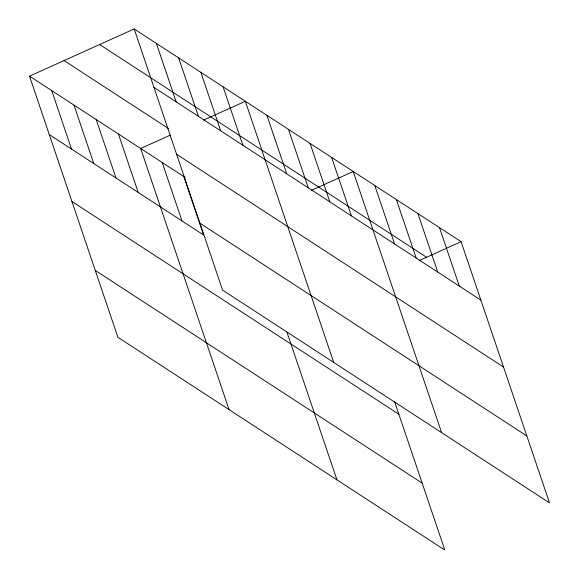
<?xml version="1.0" encoding="UTF-8"?>
<svg xmlns="http://www.w3.org/2000/svg" width="579" height="579" viewBox="0 0 579 579"><rect width="100%" height="100%" fill="white"/><g stroke="black" fill="none" stroke-linecap="round" stroke-linejoin="round"><path stroke-width="0.87" d="M394.603 401.688L444.824 550.05L117.906 337.311L29.515 76.153L134.176 28.95L461.094 241.689L549.485 502.847L222.575 290.108L134.176 28.95M170.269 135.131L140.661 148.485L229.06 409.642M203.511 120.142L245.33 101.282L333.728 362.44M311.393 190.346L353.212 171.485L441.611 432.643M419.268 260.55L461.094 241.689M99.639 44.525L426.549 257.264M153.963 87.393L480.874 300.139M64.052 60.571L168.532 128.567M176.602 154.289L503.52 367.035M29.515 76.153L185.302 177.536M199.936 223.212L526.847 435.958M49.295 134.596L203.598 235.009L183.811 176.566M71.934 201.492L398.851 414.231M95.267 270.415L422.178 483.154M439.512 227.648L459.299 286.098M417.937 213.608L437.724 272.058M396.362 199.567L416.142 258.017M374.787 185.526L394.567 243.976M331.637 157.445L351.417 215.887M310.054 143.404L329.842 201.847M288.48 129.363L308.267 187.806M266.905 115.322L286.685 173.765M223.096 86.814L242.883 145.264M200.87 72.346L220.65 130.796M286.721 331.485L336.942 479.846M178.636 57.886L198.423 116.328M156.41 43.418L176.19 101.861M162.236 162.525L182.023 220.968M118.434 134.017L138.215 192.46M96.201 119.549L115.981 177.992M73.974 105.081L93.755 163.524M51.741 90.614L71.521 149.064"/></g></svg>
